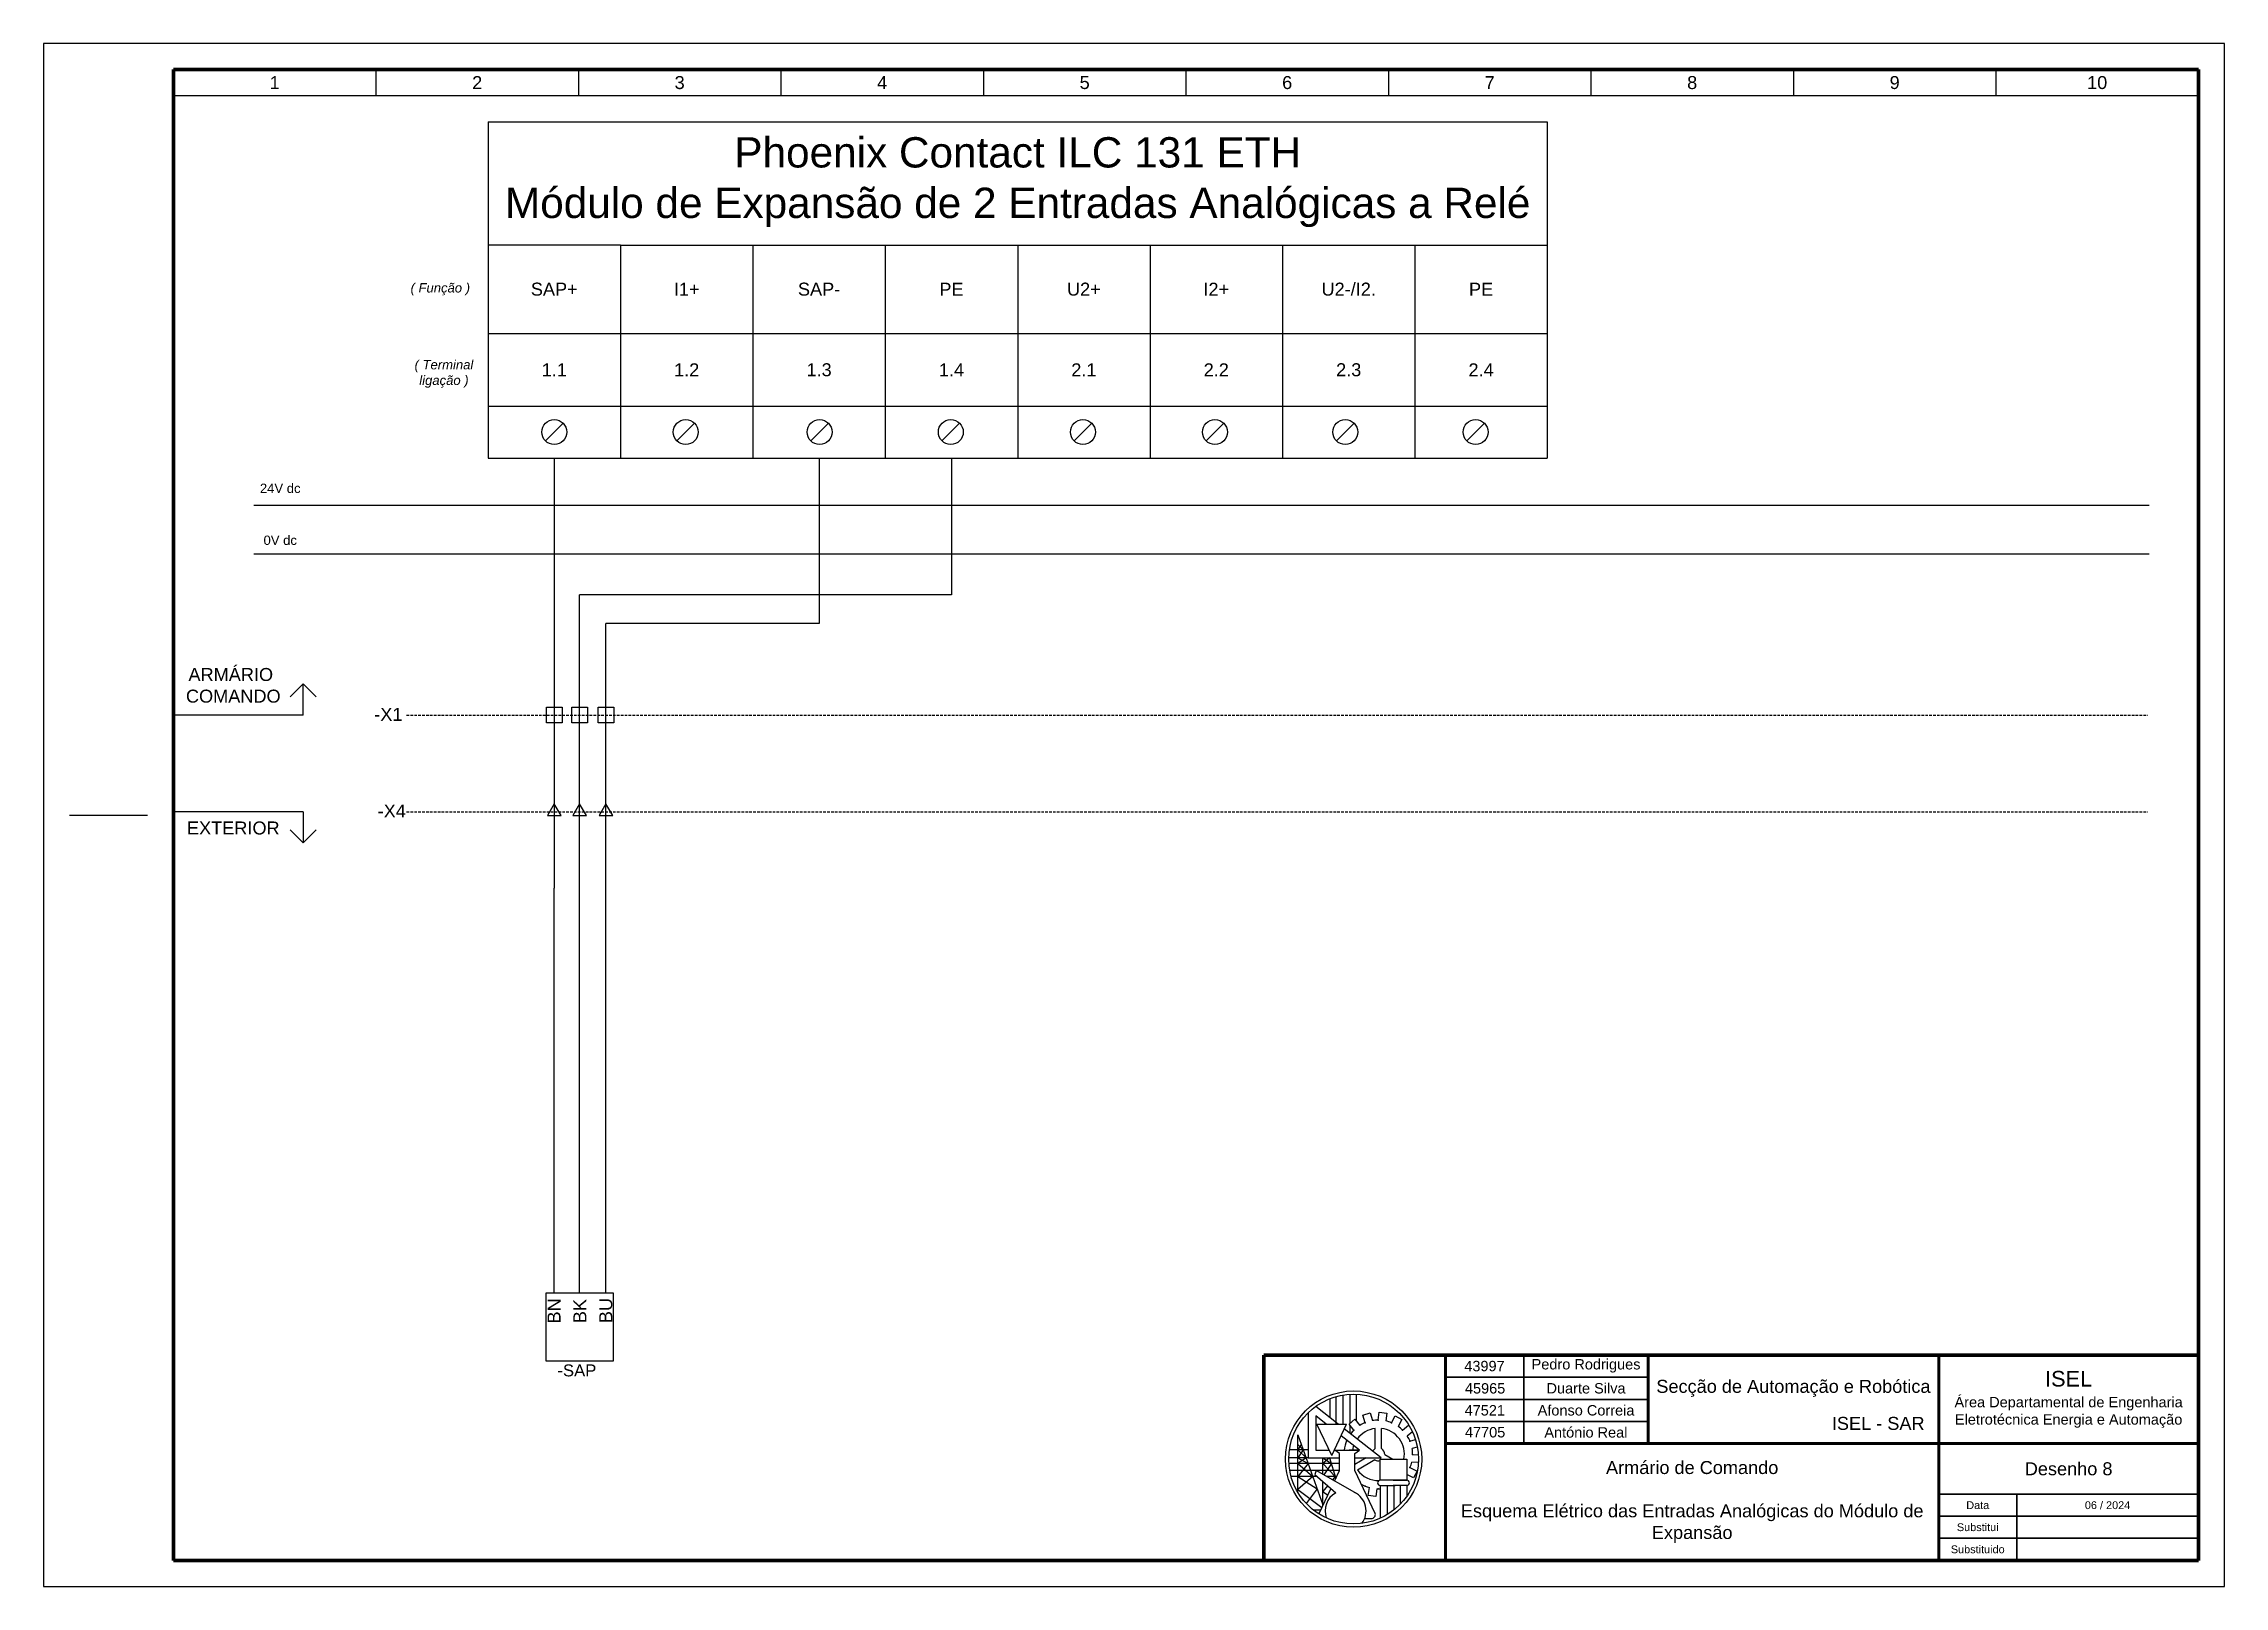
# Paper-space layout 'Desenho 8' of a CAD drawing. Header units: millimetres. Extents: x 0 to 420, y 0 to 297.
# The model-space entities are those that its viewports show. They can reach past a viewport. Long polylines and large blocks are cut down to what shows.
import ezdxf

# ---------------------------------------------------------------- set-up
doc = ezdxf.new("R2010")
doc.units = ezdxf.units.MM
doc.linetypes.add('DASHED', pattern=[0.75, 0.5, -0.25])
doc.layers.add('Bornes', color=7, linetype='DASHED')
doc.layers.add('LEGENDA', color=7, linetype='Continuous')
doc.styles.get("Standard").update_dxf_attribs({"font": 'arial.ttf'})

msp = doc.modelspace()

# ---------------------------------------------------------------- linework, layer by layer
at = {"transparency": 33554687}
for p, q in [((3375, 292), (3375, 287)), ((3375, 292), (3375, 287)), ((3414, 292), (3414, 287)), ((3453, 292), (3453, 287)), ((3492, 292), (3492, 287)), ((3531, 292), (3531, 287)), ((3570, 292), (3570, 287)), ((3609, 292), (3609, 287)), ((3648, 292), (3648, 287)), ((3687, 292), (3687, 287)), ((3726, 292), (3726, 287)), ((3375, 287), (3765, 287)), ((3435.6, 281.92), (3639.6, 281.92)), ((3435.6, 281.92), (3435.6, 217.22)), ((3639.6, 281.92), (3639.6, 241.22)), ((3461.1, 258.22), (3461.1, 241.22)), ((3486.6, 258.22), (3486.6, 241.22)), ((3512.1, 258.22), (3512.1, 241.22)), ((3537.6, 258.22), (3537.6, 241.22)), ((3563.1, 258.22), (3563.1, 241.22)), ((3588.6, 258.22), (3588.6, 241.22)), ((3614.1, 258.22), (3614.1, 241.22)), ((3435.6, 241.22), (3639.6, 241.22)), ((3461.1, 241.22), (3461.1, 227.22)), ((3486.6, 241.22), (3486.6, 227.22)), ((3512.1, 241.22), (3512.1, 227.22)), ((3537.6, 241.22), (3537.6, 227.22)), ((3563.1, 241.22), (3563.1, 227.22)), ((3588.6, 241.22), (3588.6, 227.22)), ((3614.1, 241.22), (3614.1, 227.22)), ((3639.6, 241.22), (3639.6, 227.22)), ((3435.6, 227.22), (3639.6, 227.22)), ((3446.65, 220.53), (3450.05, 223.92)), ((3471.98, 220.53), (3475.37, 223.92)), ((3497.75, 220.53), (3501.14, 223.92)), ((3523.02, 220.53), (3526.41, 223.92)), ((3548.46, 220.53), (3551.85, 223.92)), ((3573.9, 220.53), (3577.29, 223.92)), ((3599, 220.53), (3602.39, 223.92)), ((3624.1, 220.53), (3627.49, 223.92)), ((3390.51, 208.15), (3755.51, 208.15)), ((3390.51, 198.8), (3755.51, 198.8)), ((3400, 173.73), (3397.5, 171.23)), ((3400, 167.73), (3400, 173.73)), ((3400, 173.73), (3402.5, 171.23)), ((3400, 167.73), (3375, 167.73)), ((3355, 148.5), (3370, 148.5)), ((3400, 149.13), (3375, 149.13)), ((3400, 149.13), (3400, 143.13)), ((3400, 143.13), (3397.5, 145.63)), ((3400, 143.13), (3402.5, 145.63))]:
    msp.add_line(p, q, dxfattribs=at)
at = {"lineweight": -3, "transparency": 33554687}
for p, q in [((3461.1, 258.22), (3435.6, 258.22)), ((3461.1, 258.22), (3486.6, 258.22)), ((3486.6, 258.22), (3512.1, 258.22)), ((3512.1, 258.22), (3537.6, 258.22)), ((3537.6, 258.22), (3563.1, 258.22)), ((3563.1, 258.22), (3588.6, 258.22)), ((3588.6, 258.22), (3614.1, 258.22)), ((3614.1, 258.22), (3639.6, 258.22)), ((3461.1, 227.22), (3461.1, 217.22)), ((3486.6, 227.22), (3486.6, 217.22)), ((3512.1, 227.22), (3512.1, 217.22)), ((3537.6, 227.22), (3537.6, 217.22)), ((3563.1, 227.22), (3563.1, 217.22)), ((3588.6, 227.22), (3588.6, 217.22)), ((3614.1, 227.22), (3614.1, 217.22)), ((3639.6, 227.22), (3639.6, 217.22)), ((3435.6, 217.22), (3461.1, 217.22)), ((3448.35, 217.22), (3448.35, 134.4)), ((3461.1, 217.22), (3486.6, 217.22)), ((3486.6, 217.22), (3512.1, 217.22)), ((3499.35, 217.22), (3499.35, 185.36)), ((3512.1, 217.22), (3537.6, 217.22)), ((3524.85, 217.22), (3524.85, 190.86)), ((3537.6, 217.22), (3563.1, 217.22)), ((3563.1, 217.22), (3588.6, 217.22)), ((3588.6, 217.22), (3614.1, 217.22)), ((3614.1, 217.22), (3639.6, 217.22)), ((3524.85, 190.86), (3453.23, 190.86)), ((3458.3, 176.57), (3458.3, 185.36)), ((3499.35, 185.36), (3458.3, 185.36)), ((3458.3, 134.4), (3458.3, 176.57))]:
    msp.add_line(p, q, dxfattribs=at)
at = {"linetype": 'DASHED', "lineweight": -3, "transparency": 33554687}
for p, q in [((3419.91, 167.73), (3755.19, 167.73)), ((3419.91, 149.13), (3755.19, 149.13))]:
    msp.add_line(p, q, dxfattribs=at)
at = {"lineweight": 120, "transparency": 33554687}
msp.add_line((3585, 44.5), (3585, 5), dxfattribs=at)
at = {"lineweight": 25, "transparency": 33554687}
for p, q in [((3599.32, 31.25), (3595, 34.64)), ((3597.78, 32.46), (3597.78, 36.14)), ((3598.95, 31.25), (3598.95, 36.53)), ((3600.3, 31.25), (3600.3, 36.82)), ((3601.64, 31.44), (3601.64, 36.97)), ((3602.86, 31.8), (3602.86, 36.97)), ((3593.57, 33.44), (3593.57, 24.75)), ((3596.99, 31.25), (3595.01, 32.8)), ((3595.01, 32.8), (3595.01, 26.19)), ((3595.2, 31.25), (3600.95, 31.25)), ((3598.07, 25.2), (3595.2, 31.25)), ((3598.07, 25.2), (3600.95, 31.25)), ((3607.59, 24.75), (3600.5, 30.32)), ((3601.41, 31.25), (3602.55, 32.18)), ((3602.37, 30.07), (3601.41, 31.25)), ((3601.64, 29.42), (3601.64, 30.96)), ((3602.55, 32.18), (3603.51, 31)), ((3604.08, 32.96), (3605.49, 33.38)), ((3604.52, 31.51), (3604.08, 32.96)), ((3605.49, 33.38), (3605.93, 31.93)), ((3606.45, 26.51), (3606.45, 30.39)), ((3607.05, 32.01), (3607.21, 33.52)), ((3607.21, 33.52), (3608.67, 33.36)), ((3607.65, 26.51), (3607.65, 30.39)), ((3608.67, 33.36), (3608.51, 31.85)), ((3609.58, 31.51), (3610.3, 32.84)), ((3610.3, 32.84), (3611.59, 32.14)), ((3611.59, 32.14), (3610.87, 30.8)), ((3611.72, 30.07), (3612.88, 31.05)), ((3613.62, 29.75), (3612.64, 28.93)), ((3612.88, 31.05), (3613.01, 30.9)), ((3593.57, 26.26), (3589.93, 26.26)), ((3591.57, 29.15), (3596.36, 15.7)), ((3591.57, 18.1), (3591.57, 29.15)), ((3592.21, 27.34), (3591.57, 26.26)), ((3591.57, 27.31), (3592.6, 26.26)), ((3592.6, 26.26), (3591.57, 24.75)), ((3591.57, 26.26), (3593.14, 24.75)), ((3595.01, 26.19), (3597.6, 26.19)), ((3598.54, 26.19), (3598.95, 26.19)), ((3599.6, 25.59), (3598.68, 26.19)), ((3598.95, 26.19), (3603.43, 26.19)), ((3598.95, 26.19), (3601.03, 26.19)), ((3599.6, 22.28), (3599.6, 25.59)), ((3603.43, 26.19), (3599.87, 28.98)), ((3603.43, 26.19), (3601.43, 26.19)), ((3602.5, 25.59), (3603.43, 26.19)), ((3602.5, 22.28), (3602.5, 25.59)), ((3608.31, 25.36), (3609.84, 24.48)), ((3613.15, 27.93), (3614.2, 28.25)), ((3614.56, 26.82), (3613.56, 26.52)), ((3613.66, 25.4), (3614.75, 25.3)), ((3593.57, 24.75), (3589.81, 24.75)), ((3599.6, 23.63), (3589.83, 23.63)), ((3599.6, 22.31), (3590, 22.31)), ((3595.25, 21.15), (3590.26, 21.15)), ((3591.57, 24.75), (3593.53, 23.63)), ((3593.14, 24.75), (3591.57, 23.63)), ((3593.53, 23.63), (3591.57, 21.15)), ((3591.57, 23.63), (3594.42, 21.15)), ((3591.57, 21.15), (3595.25, 18.8)), ((3594.42, 21.15), (3591.57, 18.62)), ((3593.57, 24.75), (3599.6, 24.75)), ((3595.11, 22.31), (3594.8, 21.54)), ((3594.8, 21.54), (3598.85, 17.99)), ((3602.95, 17.81), (3595.11, 22.31)), ((3596.36, 21.59), (3596.36, 24.75)), ((3596.36, 24.75), (3598.01, 23.63)), ((3597.67, 24.75), (3596.36, 23.63)), ((3596.36, 23.63), (3598.75, 21.15)), ((3598.01, 23.63), (3596.57, 21.47)), ((3598.75, 21.15), (3597.13, 21.15)), ((3597.67, 24.75), (3598.87, 20.75)), ((3598.75, 21.15), (3598.22, 20.52)), ((3598.64, 20.28), (3599.6, 22.28)), ((3602.5, 24.75), (3607.59, 24.75)), ((3604.73, 24.75), (3602.5, 23.46)), ((3606.45, 14.04), (3602.5, 22.28)), ((3606.38, 24.33), (3603.02, 22.39)), ((3607.44, 20.44), (3607.44, 24.48)), ((3607.44, 24.48), (3612.52, 24.48)), ((3612.52, 24.48), (3612.52, 20.44)), ((3613.85, 20.88), (3612.52, 21.55)), ((3613.15, 22.87), (3614.51, 22.19)), ((3614.76, 23.82), (3613.49, 23.94)), ((3614.51, 22.19), (3613.85, 20.88)), ((3591.57, 18.62), (3596.19, 15.16)), ((3595.25, 18.8), (3593.16, 15.98)), ((3595.65, 14.04), (3597.93, 18.79)), ((3596.36, 15.51), (3596.36, 20.18)), ((3597.27, 19.38), (3596.36, 18.29)), ((3596.36, 18.29), (3597.34, 17.56)), ((3605.1, 17.51), (3605.33, 19.01)), ((3606.55, 17.29), (3605.1, 17.51)), ((3606.78, 18.8), (3606.55, 17.29)), ((3612.52, 20.44), (3607.44, 20.44)), ((3610.3, 20.44), (3607.44, 20.44)), ((3607.44, 19.41), (3607.44, 13.12)), ((3607.44, 19.41), (3610.3, 19.41)), ((3608.74, 19.41), (3608.74, 13.81)), ((3609.91, 20.44), (3612.52, 20.44)), ((3612.52, 19.41), (3609.91, 19.41)), ((3610.07, 19.41), (3610.07, 14.73)), ((3611.26, 19.41), (3611.26, 15.81)), ((3612.52, 19.41), (3612.52, 17.33)), ((3595.96, 14.67), (3594.59, 14.67)), ((3604.42, 13.05), (3605.72, 13.05))]:
    msp.add_line(p, q, dxfattribs=at)
at = {"lineweight": 30, "transparency": 33554687}
msp.add_line((3730, 17.75), (3730, 5), dxfattribs=at)
at = {"transparency": 33554687}
for points in [[(3350, 0), (3770, 0), (3770, 297), (3350, 297)], [(3449.85, 166.23), (3446.85, 166.23), (3446.85, 169.23), (3449.85, 169.23)], [(3454.73, 166.23), (3451.73, 166.23), (3451.73, 169.23), (3454.73, 169.23)], [(3459.8, 166.23), (3456.8, 166.23), (3456.8, 169.23), (3459.8, 169.23)], [(3446.73, 43.42), (3459.73, 43.42), (3459.73, 56.42), (3446.73, 56.42)]]:
    msp.add_lwpolyline(points, close=True, dxfattribs=at)
for centre in [(3448.35, 222.22), (3473.67, 222.22), (3499.45, 222.22), (3524.72, 222.22), (3550.16, 222.22), (3575.59, 222.22), (3600.69, 222.22), (3625.79, 222.22)]:
    msp.add_circle(centre, 2.4, dxfattribs=at)
at = {"lineweight": 25, "transparency": 33554687}
for radius in [13.12, 12.49]:
    msp.add_circle((3602.29, 24.5), radius, dxfattribs=at)
for centre, radius, start, end in [((3607.05, 25.4), 6.61, 135, 143.3785), ((3607.05, 25.4), 5.03, 96.8237, 143.858), ((3607.05, 25.4), 6.61, 112.5, 122.2448), ((3607.05, 25.4), 6.61, 90, 99.7454), ((3607.05, 25.4), 5.03, 349.4456, 83.1763), ((3607.05, 25.4), 6.61, 67.5, 77.2458), ((3607.05, 25.4), 6.61, 45, 54.7457), ((3607.05, 25.4), 6.61, 155.9991, 173.1361), ((3607.05, 25.4), 5.03, 160.5913, 170.9616), ((3607.05, 25.4), 1.26, 118.2526, 149.8624), ((3607.05, 25.4), 1.26, 358.2526, 61.7474), ((3607.05, 25.4), 6.61, 22.5, 32.2416), ((3607.05, 25.4), 6.61, 0, 9.7446), ((3607.05, 25.4), 5.03, 216.8237, 271.5984), ((3607.05, 25.4), 1.26, 238.2526, 288.2165), ((3607.05, 25.4), 6.61, 337.5, 347.2434), ((3600.75, 14.53), 3.95, 118.829, 200.1376), ((3600.75, 14.53), 3.95, 322.3555, 64.0548), ((3607.05, 25.4), 6.61, 240.0878, 254.9243), ((3607.05, 25.4), 6.61, 267.6784, 273.4222), ((3607.44, 19.93), 0.515, 90, 270), ((3612.52, 19.93), 0.515, 270, 90), ((3596.38, 13.82), 0.765, 163.3429, 170.9608), ((3605.72, 13.82), 0.765, 270, 16.6571)]:
    msp.add_arc(centre, radius, start, end, dxfattribs=at)
for p in [(3602.37, 30.07), (3604.52, 31.51), (3607.05, 32.01), (3609.58, 31.51), (3611.72, 30.07), (3600.94, 27.93), (3613.15, 27.93), (3613.66, 25.4), (3613.15, 22.87), (3604.52, 19.29), (3607.05, 18.79)]:
    msp.add_point(p, dxfattribs=at)
at = {"layer": 'Bornes', "linetype": 'Continuous', "transparency": 33554687}
for p, q in [((3453.23, 56.42), (3453.23, 190.86)), ((3448.35, 56.42), (3448.35, 134.4)), ((3458.3, 56.42), (3458.3, 134.4))]:
    msp.add_line(p, q, dxfattribs=at)
for points in [[(3448.35, 150.64), (3447.04, 148.38), (3449.66, 148.38)], [(3453.23, 150.64), (3451.92, 148.38), (3454.54, 148.38)], [(3458.3, 150.64), (3456.99, 148.38), (3459.61, 148.38)]]:
    msp.add_lwpolyline(points, close=True, dxfattribs=at)
at = {"layer": 'LEGENDA', "lineweight": 120, "transparency": 33554687}
for p, q in [((3765, 292), (3375, 292)), ((3375, 5), (3375, 292)), ((3765, 5), (3765, 292)), ((3765, 44.5), (3585, 44.5)), ((3765, 5), (3375, 5))]:
    msp.add_line(p, q, dxfattribs=at)
at = {"layer": 'LEGENDA', "lineweight": 60, "transparency": 33554687}
for p, q in [((3620, 44.5), (3620, 5)), ((3659, 44.5), (3659, 27.5)), ((3715, 44.5), (3715, 27.5)), ((3620, 27.5), (3765, 27.5)), ((3715, 27.5), (3715, 5))]:
    msp.add_line(p, q, dxfattribs=at)
at = {"layer": 'LEGENDA', "lineweight": 30, "transparency": 33554687}
for p, q in [((3635.06, 44.5), (3635.06, 27.5)), ((3659.06, 40.25), (3620.06, 40.25)), ((3659.06, 36), (3620.06, 36)), ((3659.06, 31.75), (3620.06, 31.75)), ((3715, 17.75), (3765, 17.75)), ((3715, 13.5), (3765, 13.5)), ((3715, 9.25), (3765, 9.25))]:
    msp.add_line(p, q, dxfattribs=at)

# ---------------------------------------------------------------- texts
at = {"transparency": 33554687}
for s, width, heights, insert, char_height, attachment_point in [('1', 39, [3.74], (3394.5, 289.49), 2.5, 5), ('2', 39, [3.74], (3433.5, 289.49), 2.5, 5), ('3', 39, [3.74], (3472.5, 289.49), 2.5, 5), ('4', 39, [3.74], (3511.5, 289.49), 2.5, 5), ('5', 39, [3.74], (3550.5, 289.49), 2.5, 5), ('6', 39, [3.74], (3589.5, 289.49), 2.5, 5), ('7', 39, [3.74], (3628.5, 289.49), 2.5, 5), ('8', 39, [3.74], (3667.5, 289.49), 2.5, 5), ('9', 39, [3.74], (3706.5, 289.49), 2.5, 5), ('10', 39, [3.74], (3745.5, 289.49), 2.5, 5), ('\\pxqc;{\\fArial|b0|i1|c0|p34; ( Função )}', 17, [0], (3426.05, 249.72), 1.8, 5), ('SAP+', 25.5, [0], (3448.35, 249.72), 2.5, 5), ('I1+', 12.75, [2.59], (3473.85, 249.72), 2.5, 5), ('SAP-', 25.5, [0], (3499.35, 249.72), 2.5, 5), ('PE', 25.5, [0], (3524.85, 249.72), 2.5, 5), ('U2+', 25.5, [0.131], (3550.35, 249.72), 2.5, 5), ('I2+', 25.5, [0], (3575.85, 249.72), 2.5, 5), ('U2-/I2.', 25.5, [0], (3601.35, 249.72), 2.5, 5), ('PE', 25.5, [0], (3626.85, 249.72), 2.5, 5), ('\\pxqc;{\\fArial|b0|i1|c0|p34;( Terminal\\Pligação )}', 17, [0], (3427.1, 233.42), 1.8, 5), ('1.1', 25.5, [0], (3448.35, 234.2), 2.5, 5), ('1.2', 25.5, [0], (3473.85, 234.2), 2.5, 5), ('1.3', 25.5, [0], (3499.35, 234.2), 2.5, 5), ('1.4', 25.5, [0], (3524.85, 234.2), 2.5, 5), ('2.1', 25.5, [0], (3550.35, 234.2), 2.5, 5), ('2.2', 25.5, [0], (3575.85, 234.2), 2.5, 5), ('2.3', 25.5, [0], (3601.35, 234.2), 2.5, 5), ('2.4', 25.5, [2.55], (3626.85, 234.2), 2.5, 5), ('\\pxqc;24V dc', 17, [0], (3395.57, 211.38), 1.8, 5), ('\\pxqc;0V dc', 17, [0], (3395.57, 201.38), 1.8, 5), ('\\pxqc;ARMÁRIO  COMANDO', 23.182, [0], (3386.53, 176.8), 2.5, 2), ('EXTERIOR', 17, [0], (3386.53, 147.25), 2.5, 2), ('\\pxi-3,l3,qc,t3;-SAP', 17, [0], (3452.7, 41.56), 2.3, 5), ('43997', 15, [0], (3627.5, 42.4), 2, 5), ('Pedro Rodrigues', 24, [0], (3647.06, 42.46), 2, 5), ('45965', 15, [0], (3627.62, 38.11), 2, 5), ('Duarte Silva', 24, [0], (3647.06, 38.12), 2, 5), ('47521', 15, [0], (3627.56, 33.88), 2, 5), ('Afonso Correia', 24, [0], (3647.06, 33.88), 2, 5), ('47705', 15, [0], (3627.62, 29.66), 2, 5), ('António Real', 24, [0], (3647.03, 29.63), 2, 5), ('Armário de Comando\\P\\PEsquema Elétrico das Entradas Analógicas do Módulo de Expansão', 95, [0], (3667.5, 16.25), 2.5, 5), ('\\pxqc;Data', 15, [0], (3722.5, 15.62), 1.5, 5), ('\\pxqc;06 / 2024', 35, [0], (3747.5, 15.62), 1.5, 5), ('\\pxqc;Substitui', 15, [0], (3722.5, 11.38), 1.5, 5), ('\\pxqc;Substituido', 15, [0], (3722.5, 7.12), 1.5, 5)]:
    msp.add_mtext_dynamic_manual_height_columns(s, width=width, gutter_width=12.5, heights=heights, dxfattribs=dict(at, insert=insert, char_height=char_height, attachment_point=attachment_point))
at = {"lineweight": -3, "transparency": 33554687}
for s, width, heights, insert, char_height, attachment_point in [('\\pxqc;Phoenix Contact ILC 131 ETH\\P\\pq*;Módulo de Expansão de 2 Entradas Analógicas a Relé', 204, [0], (3537.6, 270.33), 5.8333, 5), ('-X1', 3.4268, [0], (3413.68, 169.12), 2.5, 1), ('-X4', 3.4268, [2.55], (3414.33, 150.52), 2.5, 1), ('Desenho 8', 50, [0], (3740, 22.62), 2.5, 5)]:
    msp.add_mtext_dynamic_manual_height_columns(s, width=width, gutter_width=12.5, heights=heights, dxfattribs=dict(at, insert=insert, char_height=char_height, attachment_point=attachment_point))
at = {"transparency": 33554687, "char_height": 2.5, "attachment_point": 5, "rotation": 90}
for s, insert in [('BN', (3448.31, 53.03)), ('\\pxi-3,l4,t4;BK', (3453.28, 51.75)), ('BU', (3458.29, 53.1))]:
    msp.add_mtext_dynamic_manual_height_columns(s, width=17, gutter_width=12.5, heights=[0], dxfattribs=dict(at, insert=insert))
at = {"layer": 'Bornes', "transparency": 33554687, "char_height": 2.5}
for s, width, insert, attachment_point in [('\\pxqc;Secção de Automação e Robótica', 56, (3687, 38.12), 5), ('\\pxqc;{\\H1.2x;ISEL\\P\\H0.66667x;Área Departamental de Engenharia Eletrotécnica Energia e Automação}', 50, (3740, 36), 5), ('\\pxqr;ISEL - SAR', 56, (3712.26, 30.09), 9)]:
    msp.add_mtext_dynamic_manual_height_columns(s, width=width, gutter_width=12.5, heights=[0], dxfattribs=dict(at, insert=insert, attachment_point=attachment_point))

psp = doc.layouts.new('Desenho 8')

# ---------------------------------------------------------------- viewports
at = {"layer": '0', "lineweight": -3, "transparency": 33554687}
psp.add_viewport(center=(210, 148.5), size=(420, 297), view_center_point=(3560, 148.5), view_height=297, dxfattribs=at)

doc.saveas('drawing.dxf')
